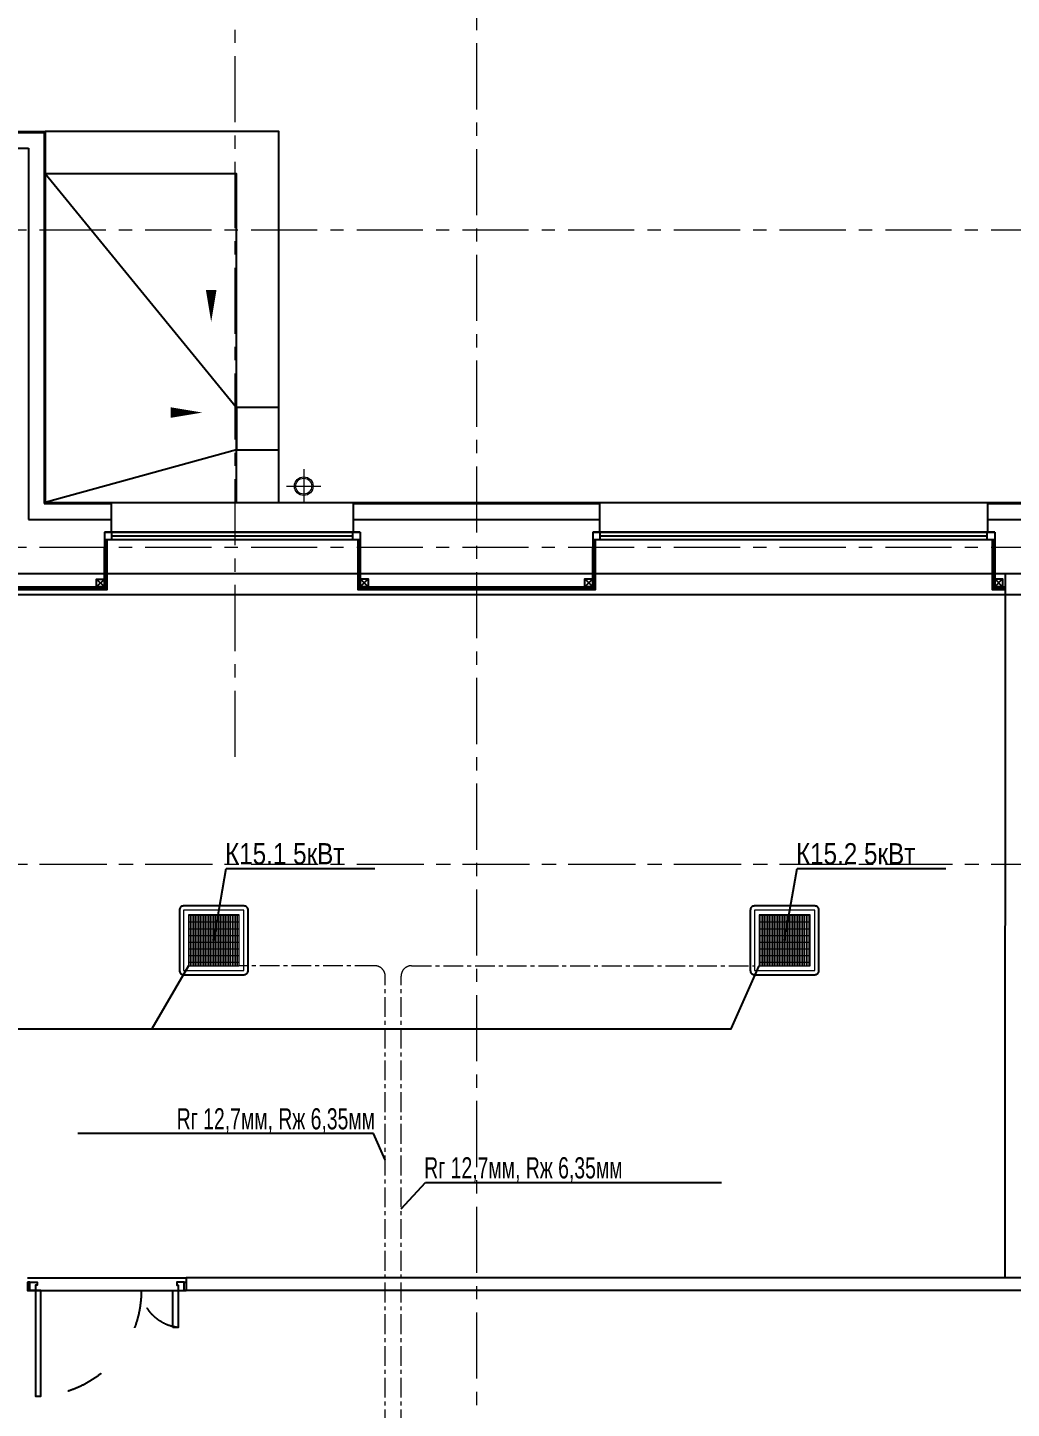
# Model space of a CAD drawing. Header units: millimetres. Extents: x -65527 to 8894748, y -37603 to 223697.
# Drawn here: x -15311 to -6005, y 114611 to 127667 of the extents above; entities that cross this region are included whole.
import ezdxf
from ezdxf import colors
from ezdxf.entities.mleader import LeaderData, LeaderLine
from ezdxf.math import Vec2, Vec3

# ---------------------------------------------------------------- set-up
doc = ezdxf.new("R2010")
doc.units = ezdxf.units.MM
doc.header["$LTSCALE"] = 10
doc.linetypes.add('ACAD_ISO03W100', pattern=[30, 12, -18])
doc.linetypes.add('CENTER', pattern=[2, 1.25, -0.25, 0.25, -0.25])
for name, color, linetype, lineweight in [('18_АР_Водостоки', 7, 'Continuous', 18), ('АР_Оси', 142, 'Continuous', 9), ('М_ЗАМЕТКИ', 1, 'Continuous', 13), ('М_фреонопроводы', 10, 'CENTER', 18)]:
    doc.layers.add(name, color=color, linetype=linetype, lineweight=lineweight)
for name, color, linetype in [('АР_новое окно', 160, 'Continuous'), ('Архитектура', 251, 'Continuous'), ('М_1_фанкойлы', 150, 'Continuous'), ('М_ОВ-ВК', 90, 'Continuous'), ('М_ОВ-вспомогательный', 141, 'Continuous')]:
    doc.layers.add(name, color=color, linetype=linetype)
doc.styles.add('ISOCPEUR', font='isocpeur.ttf', dxfattribs={"width": 0.7})
doc.styles.get("Standard").update_dxf_attribs({"font": 'ARIALN.TTF'})

# ---------------------------------------------------------------- blocks, each defined once
blk = doc.blocks.new('*U41')
at = {"layer": 'АР_новое окно', "lineweight": 20}
for p, q in [((0, 3800), (-70, 3800)), ((0, 0), (-70, 0))]:
    blk.add_line(p, q, dxfattribs=at)
at = {"layer": 'АР_новое окно'}
for p, q in [((-70, 3800), (-70, 0)), ((-70, 0), (-70, 3800)), ((0, 3800), (0, 0)), ((0, 3730), (-70, 3730)), ((-35, 3730), (-35, 70)), ((0, 70), (-70, 70))]:
    blk.add_line(p, q, dxfattribs=at)
blk = doc.blocks.new('*U111')
at = {"layer": 'АР_новое окно', "lineweight": 20}
for p, q in [((0, 2420), (-70, 2420)), ((0, 0), (-70, 0))]:
    blk.add_line(p, q, dxfattribs=at)
at = {"layer": 'АР_новое окно'}
for p, q in [((-70, 2420), (-70, 0)), ((-70, 0), (-70, 2420)), ((0, 2350), (-70, 2350)), ((-35, 2350), (-35, 70)), ((0, 2420), (0, 0)), ((0, 70), (-70, 70))]:
    blk.add_line(p, q, dxfattribs=at)
blk = doc.blocks.new('_DOTSMALL')
at = {"color": 0, "linetype": 'ByBlock', "const_width": 0.5}
blk.add_lwpolyline([(-0.0625, 0, 1), (0.0625, 0, 1)], format="xyb", close=True, dxfattribs=at)
blk = doc.blocks.new('Полуторная_на лестницу')
for points in [[(75, 80), (75, 1080), (125, 1080), (125, 80)], [(1375, 430), (1375, 80), (1425, 80), (1425, 430)]]:
    blk.add_lwpolyline(points, close=True)
for points in [[(0, 0), (0, 80), (20, 80), (20, 0), (0, 0)], [(20, 80), (20, 0), (90, 0), (90, 30), (75, 30), (75, 80), (20, 80)], [(1480, 80), (1480, 0), (1410, 0), (1410, 30), (1425, 30), (1425, 80), (1480, 80)], [(1500, 0), (1500, 80), (1480, 80), (1480, 0), (1500, 0)]]:
    blk.add_lwpolyline(points)
at = {"linetype": 'ACAD_ISO03W100', "ltscale": 3}
for centre, radius, start, end in [((75, 80), 1000, 0, 90), ((1465, 40), 392, 95.9075, 174.0925)]:
    blk.add_arc(centre, radius, start, end, dxfattribs=at)
blk = doc.blocks.new('A$Ce02d65bd')
at = {"ltscale": 100}
for points in [[(0, 0), (0, 75), (75, 75), (75, 0), (0, 0)], [(0, 0), (75, 75)], [(0, 75), (75, 0)]]:
    blk.add_lwpolyline(points, dxfattribs=at)
blk = doc.blocks.new('A$Cbcf6c787')
at = {"layer": '18_АР_Водостоки'}
for p, q in [((0, 162), (0, -162)), ((-162, 0), (162, 0))]:
    blk.add_line(p, q, dxfattribs=at)
for radius in [88.3, 75]:
    blk.add_circle((0, 0), radius, dxfattribs=at)
blk = doc.blocks.new('A$C6c2f87d8')
at = {"layer": 'М_1_фанкойлы', "linetype": 'ByBlock', "lineweight": 9}
h = blk.add_hatch(dxfattribs=at)
h.set_pattern_fill('GRATE', color=251, scale=20)
h.set_pattern_definition([(0, (-70464.215, 115561.44), (0, 15.875), []), (90, (-70464.215, 115561.44), (-63.5, 4e-15), [])])
h.paths.add_polyline_path([(-240, -240), (240, -240), (240, 240), (-240, 240)])
at = {"layer": 'М_1_фанкойлы', "linetype": 'ByBlock'}
blk.add_lwpolyline([(285, 325), (-285, 325, 0.414214), (-325, 285), (-325, -285, 0.414214), (-285, -325), (285, -325, 0.414214), (325, -285), (325, 285, 0.414214)], format="xyb", close=True, dxfattribs=at)
at = {"layer": 'М_1_фанкойлы', "color": 251, "linetype": 'ByBlock', "lineweight": 9}
for points in [[(285, 285), (-285, 285), (-285, -285), (285, -285)], [(240, 240), (-240, 240), (-240, -240), (240, -240)]]:
    blk.add_lwpolyline(points, close=True, dxfattribs=at)
blk = doc.blocks.new('_None')

msp = doc.modelspace()

# ---------------------------------------------------------------- linework, layer by layer
at = {"layer": 'АР_Оси', "linetype": 'CENTER', "ltscale": 50}
for p, q in [((-13348.4, 120771.8), (-13348.4, 129516.6)), ((-11063.4, 129518), (-11063.4, 73785.7)), ((-59197.1, 125755.6), (23981.3, 125755.6)), ((-59197.1, 122755.6), (23981.3, 122755.6)), ((-59197.1, 119755.6), (23981.3, 119755.6)), ((-59186.9, 119755.9), (23991.5, 119755.9))]:
    msp.add_line(p, q, dxfattribs=at)
at = {"layer": 'Архитектура', "lineweight": 25, "transparency": 33554684}
for p, q in [((-15153.4, 126675.6), (-15153.4, 123165.6)), ((-15143.4, 126685.6), (-15143.4, 123175.6)), ((-15303.4, 126525.6), (-15303.4, 123015.6)), ((-15143.6, 126285.7), (-13334.7, 124073.8)), ((-13334.7, 123676), (-15144.9, 123175.6)), ((-15153.4, 123165.6), (-14518.4, 123165.6)), ((-15143.4, 123175.6), (-14518.4, 123175.6)), ((-12228.4, 123175.6), (-9898.4, 123175.6)), ((-12228.4, 123165.6), (-9898.4, 123165.6)), ((-6228.4, 123175.6), (-3898.4, 123175.6)), ((-6228.4, 123165.6), (-3898.4, 123165.6)), ((-15303.4, 123015.6), (-14518.4, 123015.6)), ((-14518.4, 122896.6), (-14518.4, 123015.6)), ((-12228.4, 123015.6), (-9898.4, 123015.6)), ((-12228.4, 122896.6), (-12228.4, 123015.6)), ((-9898.4, 122896.6), (-9898.4, 123015.6)), ((-6228.4, 123015.6), (-3898.4, 123015.6)), ((-6228.4, 122896.6), (-6228.4, 123015.6)), ((-14583.4, 122896.6), (-14583.4, 122505.6)), ((-14518.4, 122896.6), (-14583.4, 122896.6)), ((-14518.4, 122896.6), (-12163.4, 122896.6)), ((-12228.4, 122896.6), (-12163.4, 122896.6)), ((-12163.4, 122896.6), (-12163.4, 122505.6)), ((-9963.4, 122896.6), (-9963.4, 122505.6)), ((-9963.4, 122896.6), (-9898.4, 122896.6)), ((-9898.4, 122896.6), (-6163.4, 122896.6)), ((-6228.4, 122896.6), (-6163.4, 122896.6)), ((-6163.4, 122896.6), (-6163.4, 122505.6)), ((-21008.4, 122505.6), (-14583.4, 122505.6)), ((-14583.4, 122505.6), (-12163.4, 122505.6)), ((-12163.4, 122505.6), (-9963.4, 122505.6)), ((-9963.4, 122505.6), (-6163.4, 122505.6)), ((-6163.4, 122505.6), (-3963.4, 122505.6)), ((-6063.4, 122505.6), (-6067, 115845.6)), ((-16863.4, 122305.6), (-5123.5, 122305.6)), ((-15310.5, 115845.7), (-13809.5, 115845.7)), ((-4934.7, 115845.6), (-13809.5, 115845.6)), ((-13809.5, 115845.6), (-13809.5, 115725.6)), ((-15310.5, 115725.7), (-13809.5, 115725.7)), ((-4934.7, 115725.6), (-13809.5, 115725.6))]:
    msp.add_line(p, q, dxfattribs=at)
for points in [[(-23483.4, 126685.6), (-15143.4, 126685.6)], [(-16393.4, 126675.6), (-15153.4, 126675.6)], [(-16393.4, 126525.6), (-15303.4, 126525.6)], [(-14518.4, 123015.6), (-14518.4, 123175.6)], [(-14518.4, 123175.6), (-12228.4, 123175.6)], [(-12228.4, 123015.6), (-12228.4, 123175.6)], [(-9898.4, 123015.6), (-9898.4, 123175.6)], [(-9898.4, 123175.6), (-6228.4, 123175.6)], [(-6228.4, 123015.6), (-6228.4, 123175.6)], [(-12163.4, 122896.6), (-12163.4, 122379.8), (-9963.4, 122379.8), (-9963.4, 122757.7)], [(-6163.4, 122896.6), (-6163.4, 122379.8), (-6063.5, 122379.8)], [(-16863.4, 122352.7), (-14558.4, 122352.7), (-14558.4, 122824.5)], [(-16863.4, 122365.2), (-14570.9, 122365.2), (-14570.9, 122824.5)], [(-16863.4, 122377.7), (-14583.4, 122377.7), (-14583.4, 122755.6)], [(-12188.4, 122826.6), (-12188.4, 122354.8), (-9938.4, 122354.8), (-9938.4, 122826.6)], [(-12175.9, 122826.6), (-12175.9, 122367.3), (-9950.9, 122367.3), (-9950.9, 122826.6)], [(-6188.4, 122826.6), (-6188.4, 122354.8), (-6063.5, 122354.8)], [(-6175.9, 122826.6), (-6175.9, 122367.3), (-6063.5, 122367.3)]]:
    msp.add_lwpolyline(points, dxfattribs=at)
for points in [[(-15144.7, 123175.6), (-12934.7, 123175.6), (-12934.7, 126685.6), (-15144.1, 126685.6)], [(-15144.9, 123175.6), (-13334.7, 123175.5), (-13334.7, 126285.6), (-15144.5, 126285.6)], [(-13334.7, 123676), (-12934.7, 123676), (-12934.7, 124073.8), (-13334.7, 124073.8)]]:
    msp.add_lwpolyline(points, close=True, dxfattribs=at)
for points in [[(-13573.8, 125513.4, 0, 0, 0), (-13573.8, 124884.4, 0, 100, 0), (-13573.8, 125184.4, 100, 100, 0)], [(-14287.3, 124026.9, 0, 0, 0), (-13658.3, 124026.9, 0, 100, 0), (-13958.3, 124026.9, 100, 100, 0)]]:
    msp.add_lwpolyline(points, format="xyseb", dxfattribs=at)
at = {"layer": 'М_ОВ-ВК'}
for points in [[(-16810.3, 118200.9), (-8655.7, 118200.9), (-8390, 118796.8)], [(-13790, 118796.8), (-14134, 118200.9)]]:
    msp.add_lwpolyline(points, dxfattribs=at)
at = {"layer": 'М_фреонопроводы', "ltscale": 15}
for points in [[(-11928, 113513.3), (-11928, 118696.8, 0.4142136), (-12028, 118796.8), (-13303.4, 118796.8)], [(-11928, 113413.3), (-11878, 113413.3, 0.4142136), (-11778, 113513.3), (-11778, 118696.8, -0.4142136), (-11678, 118796.8), (-8435, 118796.8)]]:
    msp.add_lwpolyline(points, format="xyb", dxfattribs=at)

# ---------------------------------------------------------------- block references
at = {"layer": 'Архитектура', "lineweight": 25, "transparency": 33554684}
for name, p in [('A$Cbcf6c787', (-12698.6, 123330.8)), ('A$Ce02d65bd', (-14658.4, 122377.7)), ('A$Ce02d65bd', (-12163.4, 122379.8)), ('A$Ce02d65bd', (-10038.4, 122379.8)), ('A$Ce02d65bd', (-6163.4, 122379.8))]:
    msp.add_blockref(name, p, dxfattribs=at)
at = {"layer": 'Архитектура', "lineweight": 25, "transparency": 33554684, "xscale": -1}
for name, p, rotation in [('*U111', (-12163.4, 122826.6), 90), ('*U41', (-6163.4, 122826.6), 90), ('Полуторная_на лестницу', (-15310.5, 115805.6), 180)]:
    msp.add_blockref(name, p, dxfattribs=dict(at, rotation=rotation))
at = {"layer": 'М_ОВ-вспомогательный', "linetype": 'ByBlock', "rotation": 90}
for p in [(-13550, 119036.8), (-8150, 119036.8)]:
    msp.add_blockref('A$C6c2f87d8', p, dxfattribs=at)

# ---------------------------------------------------------------- leaders
at = {"layer": 'Архитектура', "lineweight": 25, "transparency": 33554684}
ml = msp.add_multileader_mtext('Standard', dxfattribs=at)
ml.set_content('Л.4', color=256, style='ISOCPEUR')
ml.set_leader_properties(color=256, linetype='Continuous', lineweight=-1)
ml.set_arrow_properties(name='DOTSMALL')
ml.build(insert=Vec2(0, 0))
ml.multileader.update_dxf_attribs({"has_text_frame": 1, "text_left_attachment_type": 4, "text_right_attachment_type": 4, "dogleg_length": 100, "arrow_head_size": 180})
ctx = ml.context
ctx.base_point, ctx.char_height, ctx.arrow_head_size, ctx.landing_gap_size, ctx.plane_origin = Vec3(-22530.3, 125291), 250, 180, 50, Vec3(5590.1, 113133.3)
ctx.left_attachment, ctx.right_attachment = 4, 4
notes = []
notes.append((ctx, [(0, (0, 0, 0), (0, 0), (1, 0), 1, [])]))
ctx.mtext.insert, ctx.mtext.width, ctx.mtext.line_spacing_style, ctx.mtext.flow_direction = Vec3(-22480.3, 125624.3), 852.697, 2, 5
ml = msp.add_multileader_mtext('Standard', dxfattribs=at)
ml.set_content('+7,050', color=256, style='ISOCPEUR')
ml.set_leader_properties(color=256, linetype='Continuous', lineweight=-1)
ml.set_arrow_properties(name='DOTSMALL')
ml.build(insert=Vec2(0, 0))
ml.multileader.update_dxf_attribs({"has_text_frame": 1, "text_left_attachment_type": 4, "text_right_attachment_type": 4, "dogleg_length": 100, "arrow_head_size": 180})
ctx = ml.context
ctx.base_point, ctx.char_height, ctx.arrow_head_size, ctx.landing_gap_size, ctx.plane_origin = Vec3(-16874.3, 123889.9), 250, 180, 50, Vec3(-16955.7, 122622.3)
ctx.left_attachment, ctx.right_attachment = 4, 4
notes.append((ctx, [(0, (0, 0, 0), (0, 0), (1, 0), 1, [])]))
ctx.mtext.insert, ctx.mtext.width, ctx.mtext.line_spacing_style, ctx.mtext.flow_direction = Vec3(-16824.3, 124223.2), 852.697, 2, 5
ml = msp.add_multileader_mtext('Standard', dxfattribs=at)
ml.set_content('+8,400', color=256, style='ISOCPEUR')
ml.set_leader_properties(color=256, linetype='Continuous', lineweight=-1)
ml.set_arrow_properties(name='DOTSMALL')
ml.build(insert=Vec2(0, 0))
ml.multileader.update_dxf_attribs({"has_text_frame": 1, "text_left_attachment_type": 4, "text_right_attachment_type": 4, "dogleg_length": 100, "arrow_head_size": 180})
ctx = ml.context
ctx.base_point, ctx.char_height, ctx.arrow_head_size, ctx.landing_gap_size, ctx.plane_origin = Vec3(-22635.7, 123328.9), 250, 180, 50, Vec3(-22092.4, 124131.8)
ctx.left_attachment, ctx.right_attachment = 4, 4
notes.append((ctx, [(0, (0, 0, 0), (0, 0), (1, 0), 1, [])]))
ctx.mtext.insert, ctx.mtext.width, ctx.mtext.line_spacing_style, ctx.mtext.flow_direction = Vec3(-22585.7, 123662.2), 852.697, 2, 5
ml = msp.add_multileader_mtext('Standard', dxfattribs=at)
ml.set_content('+8,400', color=256, style='ISOCPEUR')
ml.set_leader_properties(color=256, linetype='Continuous', lineweight=-1)
ml.set_arrow_properties(name='DOTSMALL')
ml.build(insert=Vec2(0, 0))
ml.multileader.update_dxf_attribs({"has_text_frame": 1, "text_left_attachment_type": 4, "text_right_attachment_type": 4, "dogleg_length": 100, "arrow_head_size": 180})
ctx = ml.context
ctx.base_point, ctx.char_height, ctx.arrow_head_size, ctx.landing_gap_size, ctx.plane_origin = Vec3(-38957.8, 116848.7), 250, 180, 50, Vec3(-38730.6, 116641.5)
ctx.left_attachment, ctx.right_attachment = 4, 4
notes.append((ctx, [(0, (0, 0, 0), (0, 0), (1, 0), 1, [])]))
ctx.mtext.insert, ctx.mtext.width, ctx.mtext.line_spacing_style, ctx.mtext.flow_direction = Vec3(-38907.8, 117182), 852.697, 2, 5
at = {"layer": 'М_ЗАМЕТКИ', "color": 7, "linetype": 'ByBlock'}
ml = msp.add_multileader_mtext('Standard', dxfattribs=at)
ml.set_content('К15.1 5кВт', color=7)
ml.set_leader_properties()
ml.set_arrow_properties(name='NONE')
ml.build(insert=Vec2(0, 0))
ml.multileader.update_dxf_attribs({"text_left_attachment_type": 6, "text_right_attachment_type": 6, "dogleg_length": 0.36, "arrow_head_size": 0.162})
ctx = ml.context
ctx.base_point, ctx.char_height, ctx.arrow_head_size, ctx.landing_gap_size, ctx.plane_origin = Vec3(-13431.2, 119715.7, 0), 200, 0.162, 0.081, Vec3(-4277.8, 126700.7, 0)
ctx.left_attachment, ctx.right_attachment, ctx.text_align_type = 6, 6, 1
notes.append((ctx, [(0, (1, 1, 0), (-13431.5, 119715.7, 0), (1, 0), 0.324, [(0, [(-13550, 119036.8, 0)], 0, [])])]))
ctx.mtext.insert, ctx.mtext.width, ctx.mtext.defined_height, ctx.mtext.alignment, ctx.mtext.flow_direction = Vec3(-12878.1, 119955.7, 0), 2817.48, 544.3, 2, 5
ml = msp.add_multileader_mtext('Standard', dxfattribs=at)
ml.set_content('К15.2 5кВт', color=7)
ml.set_leader_properties()
ml.set_arrow_properties(name='NONE')
ml.build(insert=Vec2(0, 0))
ml.multileader.update_dxf_attribs({"text_left_attachment_type": 6, "text_right_attachment_type": 6, "dogleg_length": 0.36, "arrow_head_size": 0.162})
ctx = ml.context
ctx.base_point, ctx.char_height, ctx.arrow_head_size, ctx.landing_gap_size, ctx.plane_origin = Vec3(-8031.2, 119715.7, 0), 200, 0.162, 0.081, Vec3(1122.2, 126700.7, 0)
ctx.left_attachment, ctx.right_attachment, ctx.text_align_type = 6, 6, 1
notes.append((ctx, [(0, (1, 1, 0), (-8031.5, 119715.7, 0), (1, 0), 0.324, [(0, [(-8150, 119036.8, 0)], 0, [])])]))
ctx.mtext.insert, ctx.mtext.width, ctx.mtext.defined_height, ctx.mtext.alignment, ctx.mtext.flow_direction = Vec3(-7478.1, 119955.7, 0), 2817.48, 544.3, 2, 5
ml = msp.add_multileader_mtext('Standard', dxfattribs=at)
ml.set_content('{\\W0.8;Rг 12,7мм, Rж 6,35мм}', color=7)
ml.set_leader_properties()
ml.set_arrow_properties(name='NONE')
ml.build(insert=Vec2(0, 0))
ml.multileader.update_dxf_attribs({"text_left_attachment_type": 6, "text_right_attachment_type": 6, "dogleg_length": 0.36, "arrow_head_size": 0.162})
ctx = ml.context
ctx.base_point, ctx.char_height, ctx.arrow_head_size, ctx.landing_gap_size, ctx.plane_origin = Vec3(-13887, 117209.2, 0), 200, 0.162, 0.081, Vec3(-3662.6, 123618.6, 0)
ctx.left_attachment, ctx.right_attachment, ctx.text_align_type = 6, 6, 1
notes.append((ctx, [(1, (1, 1, 0), (-12037.3, 117209.2, 0), (-1, 0), 0.324, [(0, [(-11928, 116961.4, 0)], 0, [])])]))
ctx.mtext.insert, ctx.mtext.width, ctx.mtext.defined_height, ctx.mtext.alignment, ctx.mtext.flow_direction = Vec3(-12962.3, 117449.2, 0), 2817.48, 544.3, 2, 5
ml = msp.add_multileader_mtext('Standard', dxfattribs=at)
ml.set_content('{\\W0.8;Rг 12,7мм, Rж 6,35мм}', color=7)
ml.set_leader_properties()
ml.set_arrow_properties(name='NONE')
ml.build(insert=Vec2(0, 0))
ml.multileader.update_dxf_attribs({"text_left_attachment_type": 6, "text_right_attachment_type": 6, "dogleg_length": 0.36, "arrow_head_size": 0.162})
ctx = ml.context
ctx.base_point, ctx.char_height, ctx.arrow_head_size, ctx.landing_gap_size, ctx.plane_origin = Vec3(-11546, 116745.9, 0), 200, 0.162, 0.081, Vec3(-3512.6, 123155.3, 0)
ctx.left_attachment, ctx.right_attachment, ctx.text_align_type = 6, 6, 1
notes.append((ctx, [(0, (1, 1, 0), (-11546.3, 116745.9, 0), (1, 0), 0.324, [(0, [(-11778, 116498.1, 0)], 0, [])])]))
ctx.mtext.insert, ctx.mtext.width, ctx.mtext.defined_height, ctx.mtext.alignment, ctx.mtext.flow_direction = Vec3(-10621.3, 116985.9, 0), 2817.48, 544.3, 2, 5
for ctx, leaders in notes:
    for number, flags, end, landing, length, lines in leaders:
        leader = LeaderData()
        leader.index, (leader.has_last_leader_line, leader.has_dogleg_vector, leader.attachment_direction) = number, flags
        leader.last_leader_point, leader.dogleg_vector, leader.dogleg_length = Vec3(end), Vec3(landing), length
        for number, points, colour, breaks in lines:
            line = LeaderLine()
            line.index, line.vertices, line.color, line.breaks = number, Vec3.list(points), colors.encode_raw_color(colour), breaks
            leader.lines.append(line)
        ctx.leaders.append(leader)

doc.saveas('drawing.dxf')
